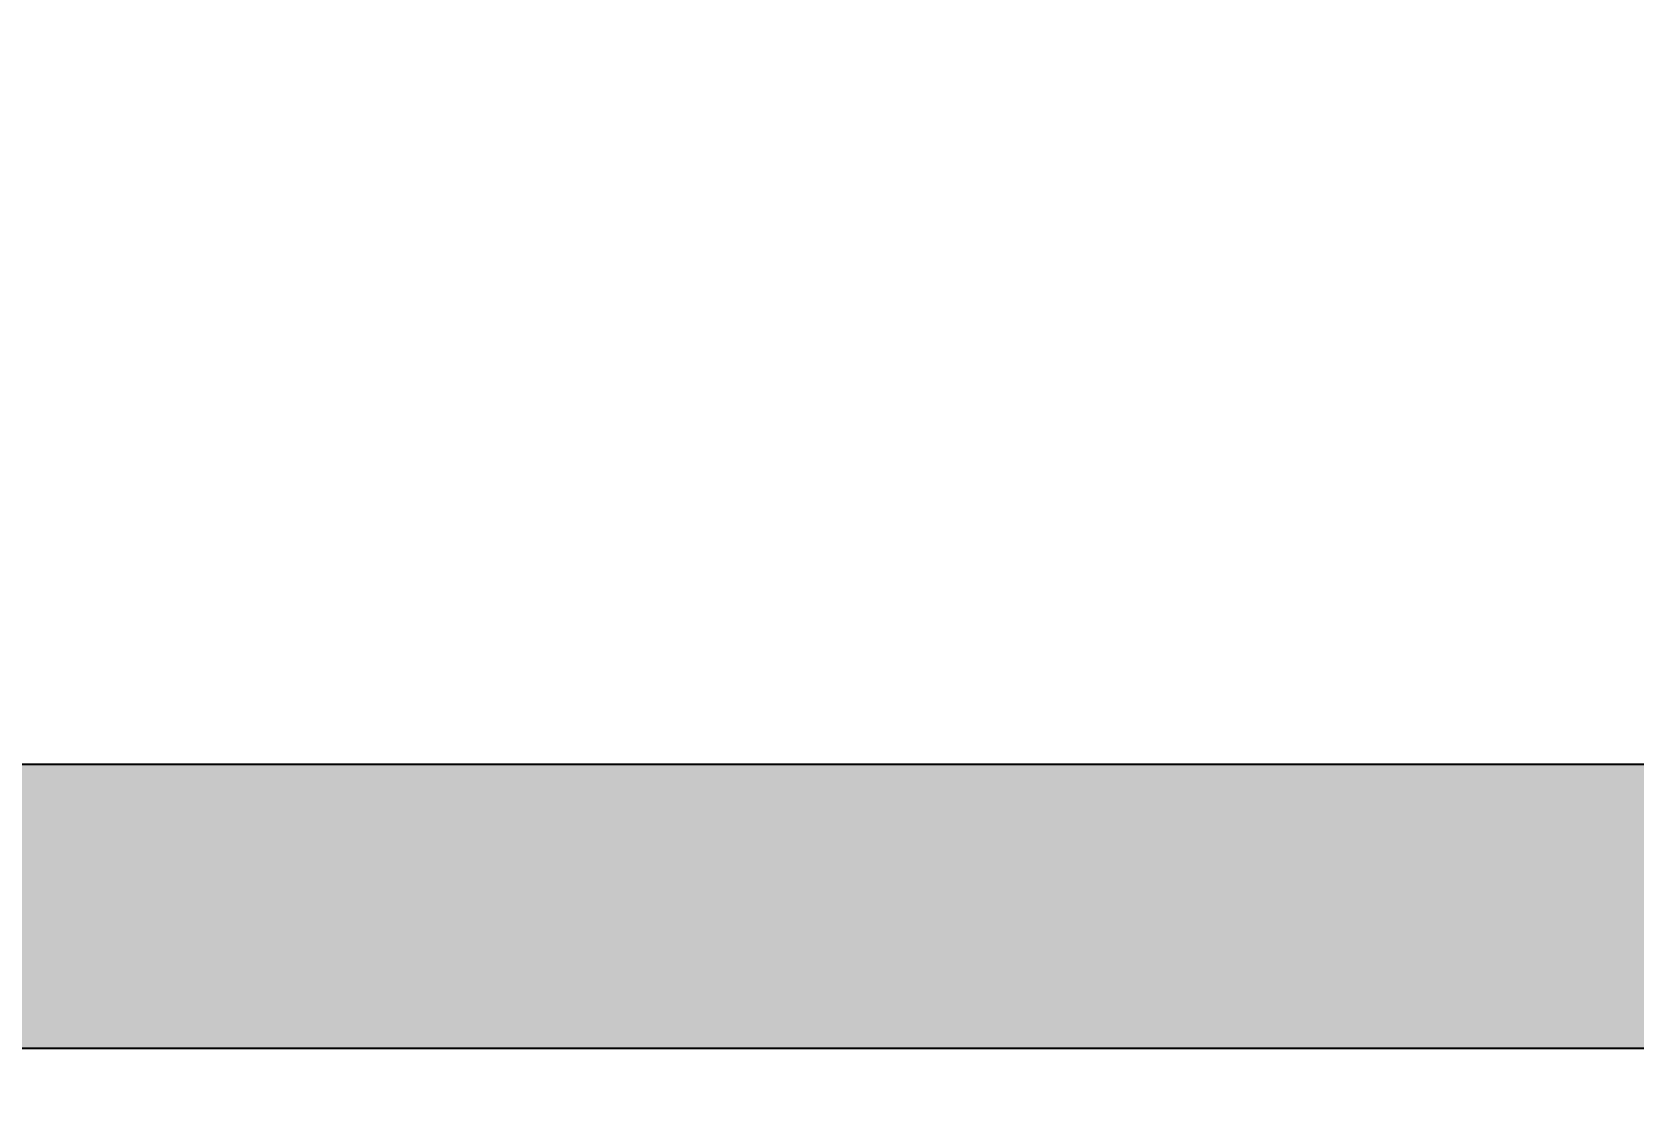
# Model space of a CAD drawing. Header units: millimetres. Extents: x 0 to 420, y 0 to 297.
# Drawn here: x 235.09 to 246.36, y 108.34 to 115.8 of the extents above; entities that cross this region are included whole.
import ezdxf

# ---------------------------------------------------------------- set-up
doc = ezdxf.new("R2010")
doc.units = ezdxf.units.MM
doc.layers.add('GREEN', color=96, linetype='Continuous')
doc.layers.add('T25', color=1, linetype='Continuous')
doc.styles.add('ISO3098B', font='iso3098b.shx')
doc.dimstyles.new('SIGNSDIM', dxfattribs={"dimtxt": 2.5, "dimasz": 0.2, "dimexe": 1.5, "dimexo": 2, "dimgap": 1.5, "dimtad": 1, "dimdec": 4, "dimlfac": 5, "dimrnd": 1, "dimdsep": 46, "dimlunit": 6, "dimtxsty": 'ISO3098B', "dimblk": 'SGNDIM', "dimcen": 2.5, "dimse2": 1, "dimadec": 0, "dimazin": 0, "dimtfac": 1, "dimtdec": 4, "dimtix": 1, "dimtmove": 0, "dimatfit": 3, "dimldrblk": 'SGNDIM', "dimfxl": 1, "dimtolj": 1, "dimtzin": 0, "dimarcsym": 0})

# ---------------------------------------------------------------- blocks, each defined once
blk = doc.blocks.new('SGNDIM')
for p, q in [((0, 4.5), (0, -4.5)), ((0, 0), (-1, 0))]:
    blk.add_line(p, q)
blk = doc.blocks.new('*D23')
at = {"layer": 'DEFPOINTS', "color": 0}
for p in [(164.234, 132.309), (252.321, 132.309), (252.321, 81.644)]:
    blk.add_point(p, dxfattribs=at)
at = {"layer": 'T25', "color": 0, "lineweight": -2}
blk.add_line((164.434, 81.644), (252.121, 81.644), dxfattribs=at)
at = {"layer": 'T25', "color": 0, "lineweight": -2, "xscale": 0.2, "yscale": 0.2, "zscale": 0.2, "rotation": 180}
blk.add_blockref('SGNDIM', (164.234, 81.644), dxfattribs=at)
at = {"layer": 'T25', "color": 0, "lineweight": -2, "xscale": 0.2, "yscale": 0.2, "zscale": 0.2}
blk.add_blockref('SGNDIM', (252.321, 81.644), dxfattribs=at)
at = {"layer": 'T25', "color": 0, "insert": (208.277, 84.394), "char_height": 2.5, "attachment_point": 5, "style": 'ISO3098B'}
blk.add_mtext('\\A1;440', dxfattribs=at)

msp = doc.modelspace()

# ---------------------------------------------------------------- hatches: boundary and pattern name
at = {"layer": 'GREEN'}
h = msp.add_hatch(color=256, dxfattribs=at)
edge = h.paths.add_edge_path(flags=16)
edge.add_line((152.293402, 116.643649), (152.293402, 146.420303))
edge.add_arc((158.293402, 146.420303), 6, 90, 180, ccw=False)
edge.add_line((158.293402, 152.420303), (258.293402, 152.420303))
edge.add_arc((258.293402, 146.420303), 6, 0, 90, ccw=False)
edge.add_line((264.293402, 146.420303), (264.293402, 116.643649))
edge.add_arc((258.293402, 116.643649), 6, -90, 0, ccw=False)
edge.add_line((258.293402, 110.643649), (158.293402, 110.643649))
edge.add_arc((158.293402, 116.643649), 6, 180, 270, ccw=False)
edge = h.paths.add_edge_path()
edge.add_line((150.293402, 116.643649), (150.293402, 146.420303))
edge.add_arc((158.293402, 146.420303), 8, 90, 180, ccw=False)
edge.add_line((158.293402, 154.420303), (258.293402, 154.420303))
edge.add_arc((258.293402, 146.420303), 8, 0, 90, ccw=False)
edge.add_line((266.293402, 146.420303), (266.293402, 116.643649))
edge.add_arc((258.293402, 116.643649), 8, -90, 0, ccw=False)
edge.add_line((258.293402, 108.643649), (158.293402, 108.643649))
edge.add_arc((158.293402, 116.643649), 8, 180, 270, ccw=False)

# ---------------------------------------------------------------- linework, layer by layer
for points in [[(150.293402, 116.643649), (150.293402, 146.420303, -0.414213562), (158.293402, 154.420303), (258.293402, 154.420303, -0.414213562), (266.293402, 146.420303), (266.293402, 116.643649, -0.414213562), (258.293402, 108.643649), (158.293402, 108.643649, -0.414213562)], [(152.293402, 116.643649), (152.293402, 146.420303, -0.414213562), (158.293402, 152.420303), (258.293402, 152.420303, -0.414213562), (264.293402, 146.420303), (264.293402, 116.643649, -0.414213562), (258.293402, 110.643649), (158.293402, 110.643649, -0.414213562)]]:
    msp.add_lwpolyline(points, format="xyb", close=True, dxfattribs=at)

# ---------------------------------------------------------------- dimensions: what is measured, and where the dimension line sits
at = {"layer": 'T25'}
dim = msp.add_linear_dim(base=(252.320752, 81.643649), p1=(164.233549, 132.309212), p2=(252.320752, 132.309212), dimstyle='SIGNSDIM', override={"dimse1": 1}, dxfattribs=at)
dim.commit()
dim.dimension.update_dxf_attribs({"geometry": '*D23', "text_midpoint": (208.277151, 84.393649)})

doc.saveas('drawing.dxf')
